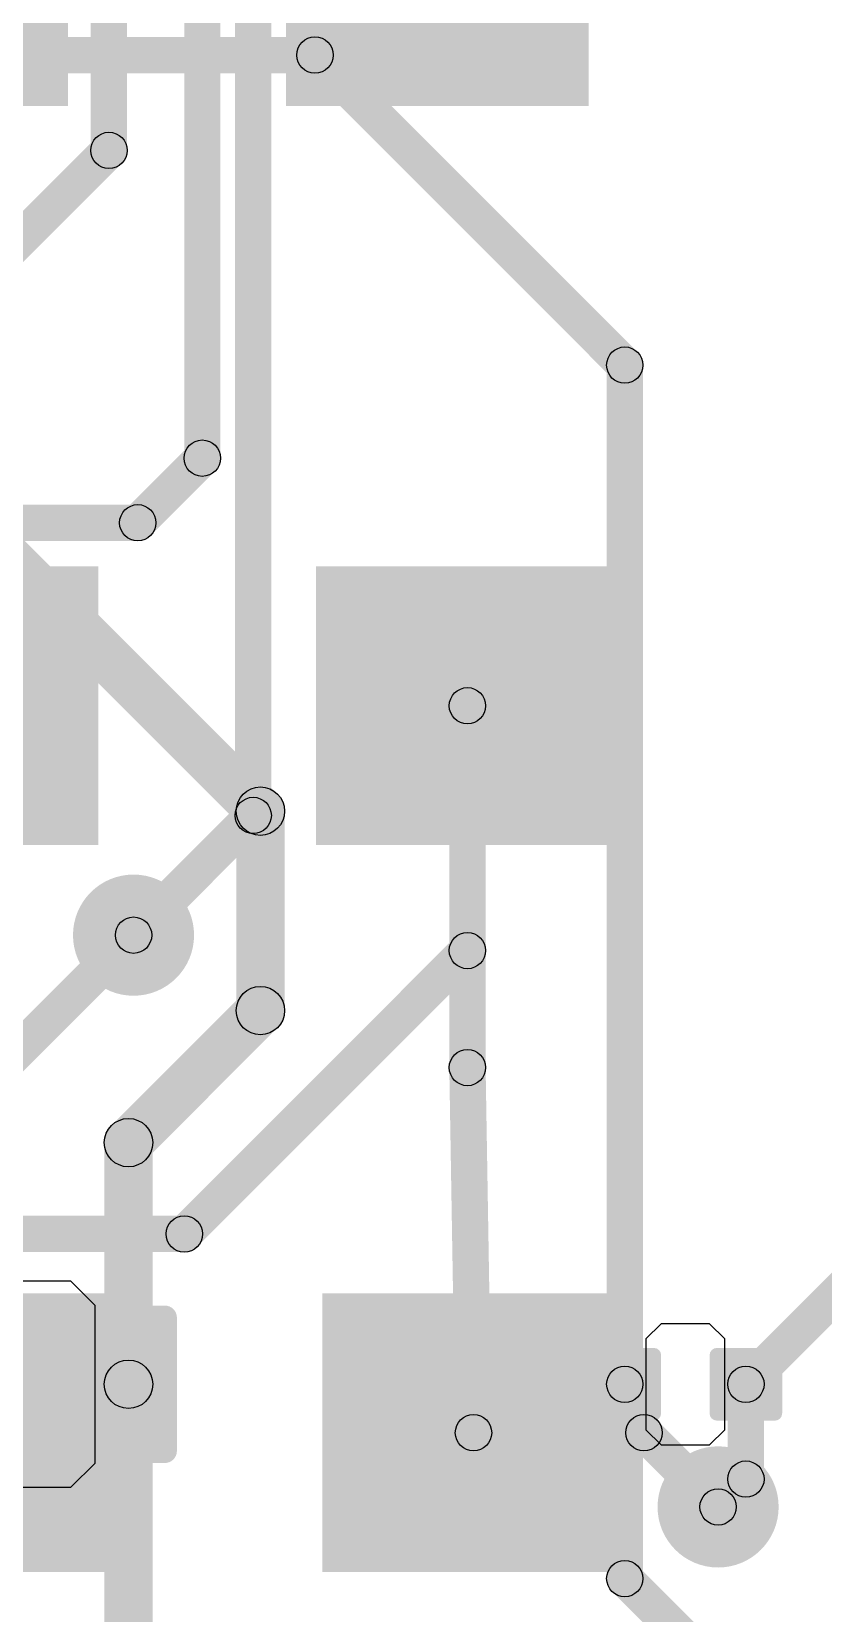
# Model space of a CAD drawing. Header units: millimetres. Extents: x 0 to 3.58, y 0 to 2.95.
# Drawn here: x 2.551 to 2.809, y 0.63 to 1.144 of the extents above; entities that cross this region are included whole.
import ezdxf

# ---------------------------------------------------------------- set-up
doc = ezdxf.new("R2010")
doc.units = ezdxf.units.MM
doc.header["$MEASUREMENT"] = 0
for name, color, linetype in [('BottomLayer', 5, 'Continuous'), ('TopLayer', 1, 'Continuous'), ('ViaHoleLayer', 16, 'Continuous')]:
    doc.layers.add(name, color=color, linetype=linetype)

# ---------------------------------------------------------------- blocks, each defined once
blk = doc.blocks.new('DIODE__SMB_11')
at = {"layer": 'TopLayer'}
for points in [[(-0.13386, 0.04528), (-0.03543, 0.04528), (-0.03543, -0.04527), (-0.13386, -0.04527)], [(0.03543, 0.04528), (0.13386, 0.04528), (0.13386, -0.04527), (0.03543, -0.04527)]]:
    blk.add_hatch(color=1, dxfattribs=at).paths.add_polyline_path(points)
blk = doc.blocks.new('DIODE__SMB_12')
at = {"layer": 'TopLayer'}
for points in [[(-0.13386, 0.04528), (-0.03544, 0.04528), (-0.03544, -0.04528), (-0.13386, -0.04528)], [(0.03543, 0.04528), (0.13386, 0.04528), (0.13386, -0.04528), (0.03543, -0.04528)]]:
    blk.add_hatch(color=1, dxfattribs=at).paths.add_polyline_path(points)
blk = doc.blocks.new('DIODE__SMB_13')
at = {"layer": 'TopLayer'}
for points in [[(-0.13386, 0.04528), (-0.03543, 0.04528), (-0.03543, -0.04527), (-0.13386, -0.04527)], [(0.03543, 0.04528), (0.13386, 0.04528), (0.13386, -0.04527), (0.03543, -0.04527)]]:
    blk.add_hatch(color=1, dxfattribs=at).paths.add_polyline_path(points)
blk = doc.blocks.new('RES0805_B_37')
at = {"layer": 'BottomLayer'}
h = blk.add_hatch(color=5, dxfattribs=at)
edge = h.paths.add_edge_path()
edge.add_arc((-0.02756, 0.02165), 0.00394, 0, 90)
edge.add_line((-0.02756, 0.02559), (-0.05118, 0.02559))
edge.add_arc((-0.05118, 0.02165), 0.00394, 90, 180)
edge.add_line((-0.05512, 0.02165), (-0.05512, -0.02165))
edge.add_arc((-0.05118, -0.02165), 0.00394, 180, 270)
edge.add_line((-0.05118, -0.02559), (-0.02756, -0.02559))
edge.add_arc((-0.02756, -0.02165), 0.00394, 270, 360)
edge.add_line((-0.02362, -0.02165), (-0.02362, 0.02165))
h = blk.add_hatch(color=5, dxfattribs=at)
edge = h.paths.add_edge_path()
edge.add_arc((0.05118, 0.02165), 0.00394, 0, 90)
edge.add_line((0.05118, 0.02559), (0.02756, 0.02559))
edge.add_arc((0.02756, 0.02165), 0.00394, 90, 180)
edge.add_line((0.02362, 0.02165), (0.02362, -0.02165))
edge.add_arc((0.02756, -0.02165), 0.00394, 180, 270)
edge.add_line((0.02756, -0.02559), (0.05118, -0.02559))
edge.add_arc((0.05118, -0.02165), 0.00394, 270, 360)
edge.add_line((0.05512, -0.02165), (0.05512, 0.02165))
for p, q in [((-0.02067, 0.03346), (-0.02854, 0.02559)), ((0.02067, 0.03346), (-0.02067, 0.03346)), ((0.02854, 0.02559), (0.02067, 0.03346)), ((-0.02854, 0.02559), (-0.02854, -0.02559)), ((0.02854, -0.02559), (0.02854, 0.02559)), ((-0.02854, -0.02559), (-0.02067, -0.03346)), ((0.02067, -0.03346), (0.02854, -0.02559)), ((-0.02067, -0.03346), (0.02067, -0.03346))]:
    blk.add_line(p, q, dxfattribs=at)
blk = doc.blocks.new('RES0402_B_38')
at = {"layer": 'BottomLayer'}
h = blk.add_hatch(color=5, dxfattribs=at)
edge = h.paths.add_edge_path()
edge.add_arc((-0.01024, 0.00945), 0.00236, 0, 90)
edge.add_line((-0.01024, 0.01181), (-0.02913, 0.01181))
edge.add_arc((-0.02913, 0.00945), 0.00236, 90, 180)
edge.add_line((-0.0315, 0.00945), (-0.0315, -0.00945))
edge.add_arc((-0.02913, -0.00945), 0.00236, 180, 270)
edge.add_line((-0.02913, -0.01181), (-0.01024, -0.01181))
edge.add_arc((-0.01024, -0.00945), 0.00236, 270, 360)
edge.add_line((-0.00787, -0.00945), (-0.00787, 0.00945))
h = blk.add_hatch(color=5, dxfattribs=at)
edge = h.paths.add_edge_path()
edge.add_arc((0.02913, 0.00945), 0.00236, 0, 90)
edge.add_line((0.02913, 0.01181), (0.01024, 0.01181))
edge.add_arc((0.01024, 0.00945), 0.00236, 90, 180)
edge.add_line((0.00787, 0.00945), (0.00787, -0.00945))
edge.add_arc((0.01024, -0.00945), 0.00236, 180, 270)
edge.add_line((0.01024, -0.01181), (0.02913, -0.01181))
edge.add_arc((0.02913, -0.00945), 0.00236, 270, 360)
edge.add_line((0.0315, -0.00945), (0.0315, 0.00945))
for p, q in [((-0.00787, 0.01969), (-0.0128, 0.01476)), ((0.00787, 0.01969), (-0.00787, 0.01969)), ((0.0128, 0.01476), (0.00787, 0.01969)), ((-0.0128, 0.01476), (-0.0128, -0.01476)), ((0.0128, -0.01476), (0.0128, 0.01476)), ((-0.0128, -0.01476), (-0.00787, -0.01969)), ((0.00787, -0.01969), (0.0128, -0.01476)), ((-0.00787, -0.01969), (0.00787, -0.01969))]:
    blk.add_line(p, q, dxfattribs=at)

msp = doc.modelspace()

# ---------------------------------------------------------------- hatches: boundary and pattern name
at = {"layer": 'BottomLayer'}
for points in [[(2.30732, 1.13076), (2.30732, 1.14257), (2.64332, 1.14257), (2.64332, 1.13076)], [(2.63915, 1.13249), (2.6475, 1.14085), (2.74827, 1.04007), (2.73992, 1.03172)], [(2.75, 0.70473), (2.73819, 0.70473), (2.73819, 1.0359), (2.75, 1.0359)], [(2.53042, 0.975), (2.54155, 0.98613), (2.63116, 0.89652), (2.62003, 0.88539)], [(2.63347, 0.82616), (2.61772, 0.82616), (2.61772, 0.89095), (2.63347, 0.89095)], [(2.78764, 0.70055), (2.77929, 0.7089), (2.96039, 0.89), (2.96874, 0.88165)], [(2.5365, 0.79449), (2.52815, 0.80285), (2.58015, 0.85485), (2.5885, 0.84649)], [(2.58824, 0.77767), (2.57711, 0.78881), (2.62003, 0.83173), (2.63116, 0.82059)], [(2.59055, 0.70473), (2.5748, 0.70473), (2.5748, 0.78324), (2.59055, 0.78324)], [(2.59055, 0.52567), (2.5748, 0.52567), (2.5748, 0.70473), (2.59055, 0.70473)], [(2.75, 0.64158), (2.73819, 0.64158), (2.73819, 0.70473), (2.75, 0.70473)], [(2.78937, 0.6739), (2.77756, 0.6739), (2.77756, 0.70473), (2.78937, 0.70473)], [(2.77861, 0.66069), (2.77026, 0.66904), (2.77929, 0.67808), (2.78764, 0.66973)], [(2.73992, 0.63741), (2.74827, 0.64576), (2.80119, 0.59284), (2.79284, 0.58448)]]:
    msp.add_hatch(color=5, dxfattribs=at).paths.add_polyline_path(points)
h = msp.add_hatch(color=5, dxfattribs=at)
edge = h.paths.add_edge_path()
edge.add_arc((2.64332, 1.13667), 0.00591, 0, 360)
h = msp.add_hatch(color=5, dxfattribs=at)
edge = h.paths.add_edge_path()
edge.add_arc((2.64332, 1.13667), 0.00591, 0, 360)
h = msp.add_hatch(color=5, dxfattribs=at)
edge = h.paths.add_edge_path()
edge.add_arc((2.74409, 1.0359), 0.00591, 0, 360)
h = msp.add_hatch(color=5, dxfattribs=at)
edge = h.paths.add_edge_path()
edge.add_arc((2.74409, 1.0359), 0.00591, 0, 360)
h = msp.add_hatch(color=5, dxfattribs=at)
edge = h.paths.add_edge_path()
edge.add_arc((2.62559, 0.89095), 0.00787, 0, 360)
h = msp.add_hatch(color=5, dxfattribs=at)
edge = h.paths.add_edge_path()
edge.add_arc((2.62559, 0.89095), 0.00787, 0, 360)
h = msp.add_hatch(color=5, dxfattribs=at)
edge = h.paths.add_edge_path()
edge.add_arc((2.58432, 0.85067), 0.01969, 0, 360)
h = msp.add_hatch(color=5, dxfattribs=at)
edge = h.paths.add_edge_path()
edge.add_arc((2.58432, 0.85067), 0.00591, 0, 360)
h = msp.add_hatch(color=5, dxfattribs=at)
edge = h.paths.add_edge_path()
edge.add_arc((2.62559, 0.82616), 0.00787, 0, 360)
h = msp.add_hatch(color=5, dxfattribs=at)
edge = h.paths.add_edge_path()
edge.add_arc((2.62559, 0.82616), 0.00787, 0, 360)
h = msp.add_hatch(color=5, dxfattribs=at)
edge = h.paths.add_edge_path()
edge.add_arc((2.58268, 0.78324), 0.00787, 0, 360)
h = msp.add_hatch(color=5, dxfattribs=at)
edge = h.paths.add_edge_path()
edge.add_arc((2.58268, 0.78324), 0.00787, 0, 360)
h = msp.add_hatch(color=5, dxfattribs=at)
edge = h.paths.add_edge_path()
edge.add_arc((2.58268, 0.70473), 0.00787, 0, 360)
h = msp.add_hatch(color=5, dxfattribs=at)
edge = h.paths.add_edge_path()
edge.add_arc((2.58268, 0.70473), 0.00787, 0, 360)
h = msp.add_hatch(color=5, dxfattribs=at)
edge = h.paths.add_edge_path()
edge.add_arc((2.74409, 0.70473), 0.00591, 0, 360)
h = msp.add_hatch(color=5, dxfattribs=at)
edge = h.paths.add_edge_path()
edge.add_arc((2.74409, 0.70473), 0.00591, 0, 360)
h = msp.add_hatch(color=5, dxfattribs=at)
edge = h.paths.add_edge_path()
edge.add_arc((2.78346, 0.70473), 0.00591, 0, 360)
h = msp.add_hatch(color=5, dxfattribs=at)
edge = h.paths.add_edge_path()
edge.add_arc((2.78346, 0.70473), 0.00591, 0, 360)
h = msp.add_hatch(color=5, dxfattribs=at)
edge = h.paths.add_edge_path()
edge.add_arc((2.77443, 0.66487), 0.01969, 0, 360)
h = msp.add_hatch(color=5, dxfattribs=at)
edge = h.paths.add_edge_path()
edge.add_arc((2.78346, 0.6739), 0.00591, 0, 360)
h = msp.add_hatch(color=5, dxfattribs=at)
edge = h.paths.add_edge_path()
edge.add_arc((2.78346, 0.6739), 0.00591, 0, 360)
h = msp.add_hatch(color=5, dxfattribs=at)
edge = h.paths.add_edge_path()
edge.add_arc((2.77443, 0.66487), 0.00591, 0, 360)
h = msp.add_hatch(color=5, dxfattribs=at)
edge = h.paths.add_edge_path()
edge.add_arc((2.74409, 0.64158), 0.00591, 0, 360)
h = msp.add_hatch(color=5, dxfattribs=at)
edge = h.paths.add_edge_path()
edge.add_arc((2.74409, 0.64158), 0.00591, 0, 360)
at = {"layer": 'TopLayer'}
for points in [[(2.58223, 1.10567), (2.57042, 1.10567), (2.57042, 1.67667), (2.58223, 1.67667)], [(2.6126, 1.00567), (2.60079, 1.00567), (2.60079, 1.64704), (2.6126, 1.64704)], [(2.62913, 0.88957), (2.61732, 0.88957), (2.61732, 1.32457), (2.62913, 1.32457)], [(2.4975, 1.01849), (2.48915, 1.02685), (2.57215, 1.10985), (2.5805, 1.10149)], [(2.58987, 0.98049), (2.58152, 0.98885), (2.60252, 1.00985), (2.61087, 1.00149)], [(2.42055, 0.97876), (2.42055, 0.99057), (2.58569, 0.99057), (2.58569, 0.97876)], [(2.69882, 0.84567), (2.68701, 0.84567), (2.68701, 0.9252), (2.69882, 0.9252)], [(2.5885, 0.84649), (2.58015, 0.85485), (2.61905, 0.89375), (2.6274, 0.8854)], [(2.605, 0.74941), (2.59665, 0.75776), (2.68874, 0.84985), (2.69709, 0.84149)], [(2.69882, 0.80764), (2.68701, 0.80764), (2.68701, 0.84567), (2.69882, 0.84567)], [(2.68701, 0.80754), (2.69882, 0.80774), (2.70079, 0.68907), (2.68898, 0.68888)], [(2.47404, 0.74768), (2.47404, 0.75949), (2.60083, 0.75949), (2.60083, 0.74768)], [(2.69488, 0.68307), (2.69488, 0.69488), (2.75032, 0.69488), (2.75032, 0.68307)], [(2.74615, 0.6848), (2.7545, 0.69315), (2.77861, 0.66904), (2.77026, 0.66069)]]:
    msp.add_hatch(color=1, dxfattribs=at).paths.add_polyline_path(points)
h = msp.add_hatch(color=1, dxfattribs=at)
edge = h.paths.add_edge_path()
edge.add_arc((2.57632, 1.10567), 0.00591, 0, 360)
h = msp.add_hatch(color=1, dxfattribs=at)
edge = h.paths.add_edge_path()
edge.add_arc((2.57632, 1.10567), 0.00591, 0, 360)
h = msp.add_hatch(color=1, dxfattribs=at)
edge = h.paths.add_edge_path()
edge.add_arc((2.60669, 1.00567), 0.00591, 0, 360)
h = msp.add_hatch(color=1, dxfattribs=at)
edge = h.paths.add_edge_path()
edge.add_arc((2.60669, 1.00567), 0.00591, 0, 360)
h = msp.add_hatch(color=1, dxfattribs=at)
edge = h.paths.add_edge_path()
edge.add_arc((2.58569, 0.98467), 0.00591, 0, 360)
h = msp.add_hatch(color=1, dxfattribs=at)
edge = h.paths.add_edge_path()
edge.add_arc((2.58569, 0.98467), 0.00591, 0, 360)
h = msp.add_hatch(color=1, dxfattribs=at)
edge = h.paths.add_edge_path()
edge.add_arc((2.69291, 0.9252), 0.00591, 0, 360)
h = msp.add_hatch(color=1, dxfattribs=at)
edge = h.paths.add_edge_path()
edge.add_arc((2.62323, 0.88957), 0.00591, 0, 360)
h = msp.add_hatch(color=1, dxfattribs=at)
edge = h.paths.add_edge_path()
edge.add_arc((2.62323, 0.88957), 0.00591, 0, 360)
h = msp.add_hatch(color=1, dxfattribs=at)
edge = h.paths.add_edge_path()
edge.add_arc((2.58432, 0.85067), 0.01969, 0, 360)
h = msp.add_hatch(color=1, dxfattribs=at)
edge = h.paths.add_edge_path()
edge.add_arc((2.58432, 0.85067), 0.00591, 0, 360)
h = msp.add_hatch(color=1, dxfattribs=at)
edge = h.paths.add_edge_path()
edge.add_arc((2.69291, 0.84567), 0.00591, 0, 360)
h = msp.add_hatch(color=1, dxfattribs=at)
edge = h.paths.add_edge_path()
edge.add_arc((2.69291, 0.84567), 0.00591, 0, 360)
h = msp.add_hatch(color=1, dxfattribs=at)
edge = h.paths.add_edge_path()
edge.add_arc((2.69291, 0.84567), 0.00591, 0, 360)
h = msp.add_hatch(color=1, dxfattribs=at)
edge = h.paths.add_edge_path()
edge.add_arc((2.69291, 0.80764), 0.00591, 0, 360)
h = msp.add_hatch(color=1, dxfattribs=at)
edge = h.paths.add_edge_path()
edge.add_arc((2.69291, 0.80764), 0.00591, 0, 360)
h = msp.add_hatch(color=1, dxfattribs=at)
edge = h.paths.add_edge_path()
edge.add_arc((2.60083, 0.75358), 0.00591, 0, 360)
h = msp.add_hatch(color=1, dxfattribs=at)
edge = h.paths.add_edge_path()
edge.add_arc((2.60083, 0.75358), 0.00591, 0, 360)
h = msp.add_hatch(color=1, dxfattribs=at)
edge = h.paths.add_edge_path()
edge.add_arc((2.69488, 0.68898), 0.00591, 0, 360)
h = msp.add_hatch(color=1, dxfattribs=at)
edge = h.paths.add_edge_path()
edge.add_arc((2.69488, 0.68898), 0.00591, 0, 360)
h = msp.add_hatch(color=1, dxfattribs=at)
edge = h.paths.add_edge_path()
edge.add_arc((2.75032, 0.68898), 0.00591, 0, 360)
h = msp.add_hatch(color=1, dxfattribs=at)
edge = h.paths.add_edge_path()
edge.add_arc((2.75032, 0.68898), 0.00591, 0, 360)
h = msp.add_hatch(color=1, dxfattribs=at)
edge = h.paths.add_edge_path()
edge.add_arc((2.77443, 0.66487), 0.01969, 0, 360)
h = msp.add_hatch(color=1, dxfattribs=at)
edge = h.paths.add_edge_path()
edge.add_arc((2.77443, 0.66487), 0.00591, 0, 360)
at = {"layer": 'ViaHoleLayer'}
h = msp.add_hatch(color=16, dxfattribs=at)
edge = h.paths.add_edge_path()
edge.add_arc((2.58432, 0.85067), 0.01181, 0, 360)
h = msp.add_hatch(color=16, dxfattribs=at)
edge = h.paths.add_edge_path()
edge.add_arc((2.77443, 0.66487), 0.01181, 0, 360)

# ---------------------------------------------------------------- linework, layer by layer
at = {"layer": 'BottomLayer'}
for centre, radius in [((2.64332, 1.13667), 0.00591), ((2.64332, 1.13667), 0.00591), ((2.74409, 1.0359), 0.00591), ((2.74409, 1.0359), 0.00591), ((2.62559, 0.89095), 0.00787), ((2.62559, 0.89095), 0.00787), ((2.58432, 0.85067), 0.00591), ((2.62559, 0.82616), 0.00787), ((2.62559, 0.82616), 0.00787), ((2.58268, 0.78324), 0.00787), ((2.58268, 0.78324), 0.00787), ((2.58268, 0.70473), 0.00787), ((2.58268, 0.70473), 0.00787), ((2.74409, 0.70473), 0.00591), ((2.74409, 0.70473), 0.00591), ((2.78346, 0.70473), 0.00591), ((2.78346, 0.70473), 0.00591), ((2.78346, 0.6739), 0.00591), ((2.78346, 0.6739), 0.00591), ((2.77443, 0.66487), 0.00591), ((2.74409, 0.64158), 0.00591), ((2.74409, 0.64158), 0.00591)]:
    msp.add_circle(centre, radius, dxfattribs=at)
at = {"layer": 'TopLayer'}
for centre in [(2.57632, 1.10567), (2.57632, 1.10567), (2.60669, 1.00567), (2.60669, 1.00567), (2.58569, 0.98467), (2.58569, 0.98467), (2.69291, 0.9252), (2.62323, 0.88957), (2.62323, 0.88957), (2.58432, 0.85067), (2.69291, 0.84567), (2.69291, 0.84567), (2.69291, 0.84567), (2.69291, 0.80764), (2.69291, 0.80764), (2.60083, 0.75358), (2.60083, 0.75358), (2.69488, 0.68898), (2.69488, 0.68898), (2.75032, 0.68898), (2.75032, 0.68898), (2.77443, 0.66487)]:
    msp.add_circle(centre, 0.00591, dxfattribs=at)

# ---------------------------------------------------------------- block references
for name, p, rotation in [('DIODE__SMB_13', (2.59843, 1.16535), 360), ('DIODE__SMB_12', (2.60827, 0.9252), 180), ('RES0805_B_37', (2.54331, 0.70472), 360), ('DIODE__SMB_11', (2.61024, 0.68898), 180), ('RES0402_B_38', (2.76378, 0.70472), 180)]:
    msp.add_blockref(name, p, dxfattribs=dict(rotation=rotation))

doc.saveas('drawing.dxf')
